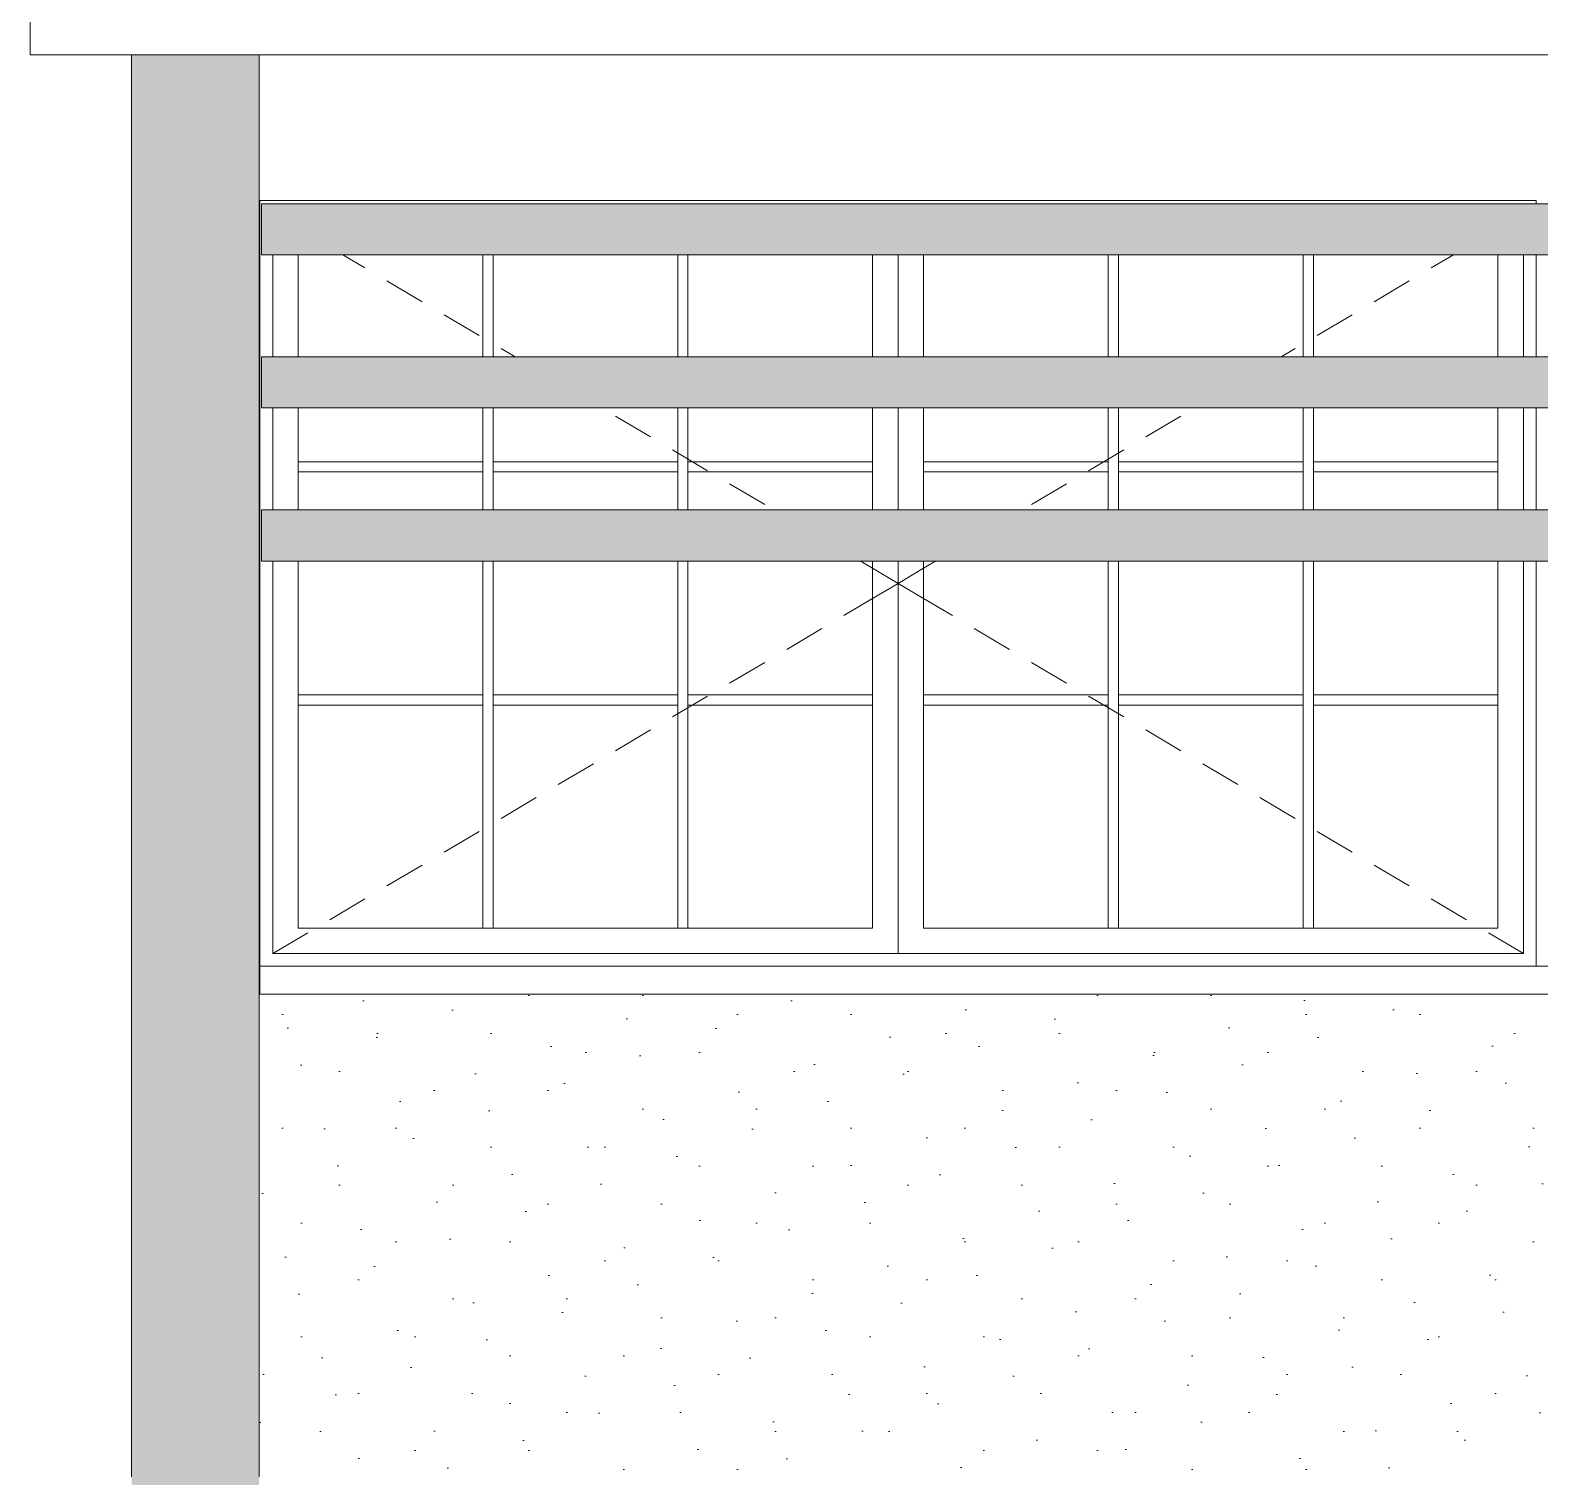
# Model space of a CAD drawing. Header units: millimetres. Extents: x 323482 to 503016, y 8175 to 72038.
# Drawn here: x 449846 to 452803, y 29477 to 32311 of the extents above; entities that cross this region are included whole.
import ezdxf

# ---------------------------------------------------------------- set-up
doc = ezdxf.new("R2010")
doc.units = ezdxf.units.MM
doc.header["$MEASUREMENT"] = 0
for name, color, linetype, lineweight in [('2D Drafting - General_Pen_No__101', 252, 'Continuous', 13), ('Shell - Roof_Pen_No__120', 7, 'Continuous', 13), ('Structural - Bearing_Pen_No__120', 7, 'Continuous', 13)]:
    doc.layers.add(name, color=color, linetype=linetype, lineweight=lineweight)
doc.layers.add('2D Drafting - General_Pen_No__102', color=7, linetype='Continuous', lineweight=13, true_color=0xcccccc)

msp = doc.modelspace()

# ---------------------------------------------------------------- hatches: boundary and pattern name
at = {"layer": '2D Drafting - General_Pen_No__101', "linetype": 'Continuous', "lineweight": 13}
h = msp.add_hatch(dxfattribs=at)
h.set_pattern_fill('RENDER', color=252, style=0, pattern_type=2)
h.set_pattern_definition([(45, (0, 350), (-111.36932, 111.36932), [0, -105, 0, -157.5]), (110, (350, 350), (148.00159, 53.86817), [0, -77, 0, -133])])
h.paths.add_polyline_path([(450294.9, 30422.4), (455644.6, 30422.4), (455644.6, 29477.2), (450294.9, 29477.2)])
at = {"layer": '2D Drafting - General_Pen_No__102', "linetype": 'Continuous', "lineweight": 0, "true_color": 0xcccccc}
for points in [[(450044.6, 32262.8), (450294.6, 32262.8), (450294.6, 26477.2), (450044.6, 26477.2)], [(455649.1, 31971.1), (450298.9, 31971.1), (450298.9, 31871.1), (455649.1, 31871.1)], [(455649.1, 31671.1), (450298.9, 31671.1), (450298.9, 31571.1), (455649.1, 31571.1)], [(450298.9, 31271.1), (455649.1, 31271.1), (455649.1, 31371.1), (450298.9, 31371.1)]]:
    msp.add_hatch(color=254, dxfattribs=at).paths.add_polyline_path(points)

# ---------------------------------------------------------------- linework, layer by layer
at = {"layer": 'Shell - Roof_Pen_No__120', "color": 7, "linetype": 'Continuous', "lineweight": 13}
for p in [(449846.1, 32468.3), (460447.6, 32262.8)]:
    msp.add_line(p, (449846.1, 32262.8), dxfattribs=at)
at = {"layer": 'Structural - Bearing_Pen_No__120', "color": 7, "linetype": 'Continuous', "lineweight": 13}
for p, q in [((450044.6, 29477.2), (450044.6, 32262.8)), ((450294.6, 29477.2), (450294.6, 32262.8)), ((450296.2, 30477.2), (450296.2, 31977.2)), ((450296.2, 31977.2), (452796.2, 31977.2)), ((450298.9, 31971.1), (455649.1, 31971.1)), ((450298.9, 31871.1), (450298.9, 31971.1)), ((452796.2, 31977.2), (452796.2, 31971.1)), ((450298.9, 31871.1), (455649.1, 31871.1)), ((450321.2, 31871.1), (450321.2, 31671.1)), ((450371.2, 31671.1), (450371.2, 31871.1)), ((450458.2, 31871.1), (450501.9, 31845.2)), ((450732.8, 31871.1), (450732.8, 31671.1)), ((450752.8, 31671.1), (450752.8, 31871.1)), ((451114.5, 31871.1), (451114.5, 31671.1)), ((451134.5, 31671.1), (451134.5, 31871.1)), ((451496.2, 31871.1), (451496.2, 31671.1)), ((451546.2, 31871.1), (451546.2, 31671.1)), ((451596.2, 31671.1), (451596.2, 31871.1)), ((451957.8, 31871.1), (451957.8, 31671.1)), ((451977.8, 31671.1), (451977.8, 31871.1)), ((452339.5, 31871.1), (452339.5, 31671.1)), ((452359.5, 31671.1), (452359.5, 31871.1)), ((452634.1, 31871.1), (452590.4, 31845.2)), ((452721.2, 31871.1), (452721.2, 31671.1)), ((452771.2, 31671.1), (452771.2, 31871.1)), ((452796.2, 31871.1), (452796.2, 31671.1)), ((450544.9, 31819.8), (450613.8, 31779)), ((452547.4, 31819.8), (452478.6, 31779)), ((450656.8, 31753.5), (450725.6, 31712.8)), ((452435.5, 31753.5), (452366.7, 31712.8)), ((450298.9, 31671.1), (455649.1, 31671.1)), ((450298.9, 31571.1), (450298.9, 31671.1)), ((450768.7, 31687.3), (450796.1, 31671.1)), ((452323.7, 31687.3), (452296.2, 31671.1)), ((450298.9, 31571.1), (455649.1, 31571.1)), ((450321.2, 31571.1), (450321.2, 31371.1)), ((450371.2, 31371.1), (450371.2, 31571.1)), ((450732.8, 31571.1), (450732.8, 31465.5)), ((450752.8, 31465.5), (450752.8, 31571.1)), ((450992.4, 31554.9), (451061.3, 31514.2)), ((451114.5, 31571.1), (451114.5, 31465.5)), ((451134.5, 31465.5), (451134.5, 31571.1)), ((451496.2, 31571.1), (451496.2, 31371.1)), ((451546.2, 31571.1), (451546.2, 31371.1)), ((451596.2, 31371.1), (451596.2, 31571.1)), ((451957.8, 31571.1), (451957.8, 31465.5)), ((451977.8, 31465.5), (451977.8, 31571.1)), ((452099.9, 31554.9), (452031.1, 31514.2)), ((452339.5, 31571.1), (452339.5, 31465.5)), ((452359.5, 31465.5), (452359.5, 31571.1)), ((452721.2, 31571.1), (452721.2, 31371.1)), ((452771.2, 31371.1), (452771.2, 31571.1)), ((452796.2, 31571.1), (452796.2, 31371.1)), ((450732.8, 31465.5), (450371.2, 31465.5)), ((450732.8, 31445.5), (450732.8, 31465.5)), ((451114.5, 31465.5), (450752.8, 31465.5)), ((450752.8, 31465.5), (450752.8, 31445.5)), ((451104.3, 31488.7), (451173.1, 31448)), ((451114.5, 31445.5), (451114.5, 31465.5)), ((451496.2, 31465.5), (451134.5, 31465.5)), ((451134.5, 31465.5), (451134.5, 31445.5)), ((451957.8, 31465.5), (451596.2, 31465.5)), ((451988, 31488.7), (451919.2, 31448)), ((451957.8, 31445.5), (451957.8, 31465.5)), ((452339.5, 31465.5), (451977.8, 31465.5)), ((451977.8, 31465.5), (451977.8, 31445.5)), ((452339.5, 31445.5), (452339.5, 31465.5)), ((452721.2, 31465.5), (452359.5, 31465.5)), ((452359.5, 31465.5), (452359.5, 31445.5)), ((450371.2, 31445.5), (450732.8, 31445.5)), ((450732.8, 31445.5), (450732.8, 31371.1)), ((450752.8, 31371.1), (450752.8, 31445.5)), ((450752.8, 31445.5), (451114.5, 31445.5)), ((451114.5, 31445.5), (451114.5, 31371.1)), ((451134.5, 31371.1), (451134.5, 31445.5)), ((451134.5, 31445.5), (451496.2, 31445.5)), ((451596.2, 31445.5), (451957.8, 31445.5)), ((451957.8, 31445.5), (451957.8, 31371.1)), ((451977.8, 31371.1), (451977.8, 31445.5)), ((451977.8, 31445.5), (452339.5, 31445.5)), ((452339.5, 31445.5), (452339.5, 31371.1)), ((452359.5, 31371.1), (452359.5, 31445.5)), ((452359.5, 31445.5), (452721.2, 31445.5)), ((451216.2, 31422.5), (451285, 31381.7)), ((451876.2, 31422.5), (451807.3, 31381.7)), ((450298.9, 31371.1), (455649.1, 31371.1)), ((450298.9, 31271.1), (450298.9, 31371.1)), ((450298.9, 31271.1), (455649.1, 31271.1)), ((450321.2, 31271.1), (450321.2, 30552.2)), ((450371.2, 30552.2), (450371.2, 31271.1)), ((450732.8, 31271.1), (450732.8, 31008.9)), ((450752.8, 31008.9), (450752.8, 31271.1)), ((451114.5, 31271.1), (451114.5, 31008.9)), ((451134.5, 31008.9), (451134.5, 31271.1)), ((451472, 31271.1), (451477.3, 31267.9)), ((451477.3, 31267.9), (451496.2, 31256.8)), ((451496.2, 31271.1), (451496.2, 30552.2)), ((451496.2, 31256.8), (451546.2, 31227.2)), ((451546.2, 31271.1), (451546.2, 30552.2)), ((451596.2, 31256.8), (451546.2, 31227.2)), ((451596.2, 30552.2), (451596.2, 31271.1)), ((451615, 31267.9), (451596.2, 31256.8)), ((451620.4, 31271.1), (451615, 31267.9)), ((451957.8, 31271.1), (451957.8, 31008.9)), ((451977.8, 31008.9), (451977.8, 31271.1)), ((452339.5, 31271.1), (452339.5, 31008.9)), ((452359.5, 31008.9), (452359.5, 31271.1)), ((452721.2, 31271.1), (452721.2, 30552.2)), ((452771.2, 30552.2), (452771.2, 31271.1)), ((452796.2, 31271.1), (452796.2, 30477.2)), ((451496.2, 31197.6), (451546.2, 31227.2)), ((451596.2, 31197.6), (451546.2, 31227.2)), ((451477.3, 31186.4), (451496.2, 31197.6)), ((451615, 31186.4), (451596.2, 31197.6)), ((451439.9, 31164.3), (451477.3, 31186.4)), ((451652.4, 31164.3), (451615, 31186.4)), ((451328, 31098.1), (451396.9, 31138.8)), ((451764.3, 31098.1), (451695.4, 31138.8)), ((451216.2, 31031.9), (451285, 31072.6)), ((451876.2, 31031.9), (451807.3, 31072.6)), ((450732.8, 31008.9), (450371.2, 31008.9)), ((450732.8, 30988.9), (450732.8, 31008.9)), ((451114.5, 31008.9), (450752.8, 31008.9)), ((450752.8, 31008.9), (450752.8, 30988.9)), ((451104.3, 30965.7), (451173.1, 31006.4)), ((451114.5, 30988.9), (451114.5, 31008.9)), ((451496.2, 31008.9), (451134.5, 31008.9)), ((451134.5, 31008.9), (451134.5, 30988.9)), ((451957.8, 31008.9), (451596.2, 31008.9)), ((451988, 30965.7), (451919.2, 31006.4)), ((451957.8, 30988.9), (451957.8, 31008.9)), ((452339.5, 31008.9), (451977.8, 31008.9)), ((451977.8, 31008.9), (451977.8, 30988.9)), ((452339.5, 30988.9), (452339.5, 31008.9)), ((452721.2, 31008.9), (452359.5, 31008.9)), ((452359.5, 31008.9), (452359.5, 30988.9)), ((450371.2, 30988.9), (450732.8, 30988.9)), ((450732.8, 30988.9), (450732.8, 30552.2)), ((450752.8, 30552.2), (450752.8, 30988.9)), ((450752.8, 30988.9), (451114.5, 30988.9)), ((451114.5, 30988.9), (451114.5, 30552.2)), ((451134.5, 30552.2), (451134.5, 30988.9)), ((451134.5, 30988.9), (451496.2, 30988.9)), ((451596.2, 30988.9), (451957.8, 30988.9)), ((451957.8, 30988.9), (451957.8, 30552.2)), ((451977.8, 30552.2), (451977.8, 30988.9)), ((451977.8, 30988.9), (452339.5, 30988.9)), ((452339.5, 30988.9), (452339.5, 30552.2)), ((452359.5, 30552.2), (452359.5, 30988.9)), ((452359.5, 30988.9), (452721.2, 30988.9)), ((450992.4, 30899.5), (451061.3, 30940.2)), ((452099.9, 30899.5), (452031.1, 30940.2)), ((450880.5, 30833.2), (450949.4, 30874)), ((452211.8, 30833.2), (452142.9, 30874)), ((450768.7, 30767), (450837.5, 30807.8)), ((452323.7, 30767), (452254.8, 30807.8)), ((450656.8, 30700.8), (450725.6, 30741.6)), ((452435.5, 30700.8), (452366.7, 30741.6)), ((450544.9, 30634.6), (450613.8, 30675.4)), ((452547.4, 30634.6), (452478.6, 30675.4)), ((450433, 30568.4), (450501.9, 30609.1)), ((452659.3, 30568.4), (452590.4, 30609.1)), ((450321.2, 30552.2), (450321.2, 30502.2)), ((451496.2, 30552.2), (450371.2, 30552.2)), ((451546.2, 30552.2), (451546.2, 30502.2)), ((452721.2, 30552.2), (451596.2, 30552.2)), ((452771.2, 30502.2), (452771.2, 30552.2)), ((450321.2, 30502.2), (450390, 30542.9)), ((452771.2, 30502.2), (452702.3, 30542.9)), ((450321.2, 30502.2), (451546.2, 30502.2)), ((451546.2, 30502.2), (452771.2, 30502.2)), ((452796.2, 30477.2), (450296.2, 30477.2)), ((450296.2, 30477.2), (455644.6, 30477.2)), ((450296.2, 30422.4), (450296.2, 30477.2)), ((455644.6, 30422.4), (450296.2, 30422.4))]:
    msp.add_line(p, q, dxfattribs=at)

doc.saveas('drawing.dxf')
